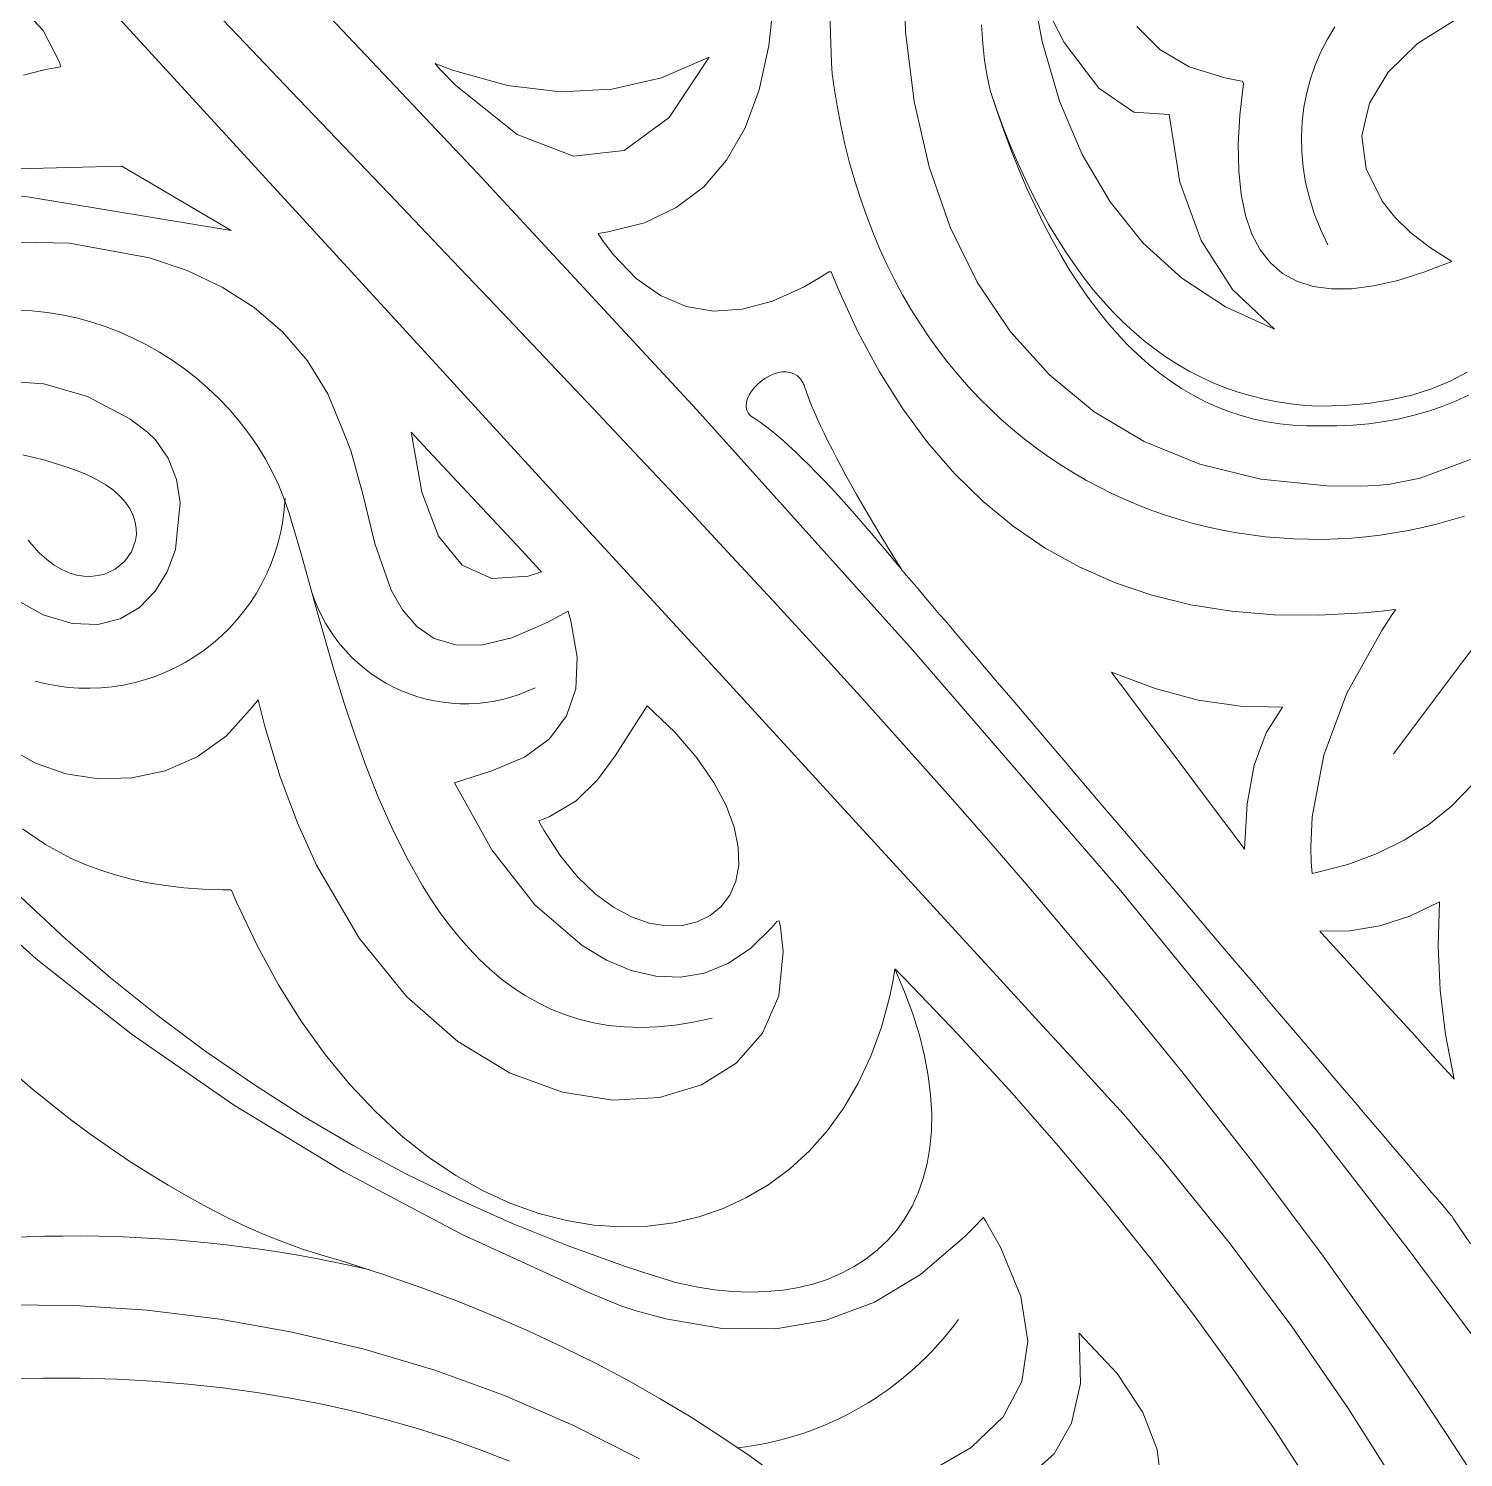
# Model space of a CAD drawing. Header units: inches. Extents: x 249 to 1192, y -18 to 440.
# Drawn here: x 614.3362 to 614.7164, y 265.314 to 265.6926 of the extents above; entities that cross this region are included whole.
import ezdxf

# ---------------------------------------------------------------- set-up
doc = ezdxf.new("R2010")
doc.units = ezdxf.units.IN
doc.header["$MEASUREMENT"] = 0
doc.layers.add('KACA', color=141, linetype='Continuous', lineweight=30)
doc.layers.add('KOLOM', color=5, linetype='Continuous')

# ---------------------------------------------------------------- blocks, each defined once
blk = doc.blocks.new('GORGA')
at = {"lineweight": 9}
for points in [[(366.96725, 150.24422), (366.96862, 150.23106), (366.97117, 150.21942), (366.97491, 150.20931), (366.97982, 150.20074), (366.9859, 150.19369), (366.99317, 150.18817), (367.00161, 150.18418), (367.01123, 150.18172), (367.01382, 150.18134), (367.01269, 150.17942), (367.00983, 150.17567), (367.0038, 150.16943), (366.99737, 150.16486), (366.99055, 150.16197), (366.98332, 150.16076), (366.9757, 150.16122), (366.96769, 150.16336), (366.95928, 150.16718), (366.95492, 150.16972), (366.95271, 150.17114), (366.95214, 150.17114), (366.95153, 150.16963), (366.95029, 150.16665), (366.94504, 150.15525), (366.93933, 150.14465), (366.93316, 150.13485), (366.92652, 150.12586), (366.91943, 150.11768), (366.91187, 150.1103), (366.90384, 150.10373), (366.89536, 150.09796), (366.88641, 150.093), (366.877, 150.08884), (366.86713, 150.08549), (366.85679, 150.08294), (366.84599, 150.0812), (366.83473, 150.08027), (366.82301, 150.08014), (366.81083, 150.08082), (366.80456, 150.08146), (366.80298, 150.08165), (366.80251, 150.08163), (366.80269, 150.08137), (366.80342, 150.08032), (366.80621, 150.07614), (366.81543, 150.05952), (366.82157, 150.04307), (366.82462, 150.02679), (366.82498, 150.01871), (366.82487, 150.01469), (366.82475, 150.01268), (366.8246, 150.01176), (366.82351, 150.01198), (366.81515, 150.01415), (366.80739, 150.01699), (366.80023, 150.02052), (366.79368, 150.02472), (366.78772, 150.0296), (366.78237, 150.03515)], [(366.87114, 150.23615), (366.86502, 150.23006), (366.85723, 150.22551), (366.84777, 150.22252), (366.84514, 150.22201), (366.84379, 150.2218), (366.8431, 150.2217), (366.84286, 150.22107), (366.8438, 150.21266), (366.84422, 150.20495), (366.84411, 150.19795), (366.84348, 150.19165), (366.84232, 150.18606), (366.84064, 150.18117), (366.83844, 150.17699), (366.83572, 150.17351), (366.83247, 150.17074), (366.8287, 150.16867), (366.8244, 150.1673), (366.81958, 150.16664), (366.81424, 150.16669), (366.80837, 150.16743), (366.80198, 150.16889), (366.79507, 150.17105), (366.78763, 150.17391), (366.79353, 150.17765), (366.79857, 150.18157), (366.80276, 150.18565), (366.80611, 150.18985), (366.81037, 150.19849), (366.81146, 150.20723), (366.80947, 150.21584), (366.80452, 150.22405), (366.7967, 150.23162), (366.78613, 150.2383)], [(366.78081, 150.12212), (366.79604, 150.11649), (366.8041, 150.11486), (366.8067, 150.11459), (366.81146, 150.1144), (366.82072, 150.11446), (366.83823, 150.11625), (366.85438, 150.12018), (366.86912, 150.12617), (366.88243, 150.13408), (366.89427, 150.14383), (366.90459, 150.1553), (366.91338, 150.16839), (366.92059, 150.18299), (366.92618, 150.19899), (366.93013, 150.21629), (366.9324, 150.23478), (366.93296, 150.25436)], [(367.14095, 150.23846), (367.05787, 150.14785), (367.01806, 150.10442), (366.99908, 150.08373), (366.98092, 150.06392), (366.96372, 150.04515), (366.94761, 150.02758), (366.93275, 150.01137), (366.91927, 149.99667), (366.90733, 149.98365), (366.89706, 149.97244), (366.88861, 149.96322), (366.88212, 149.95614), (366.87773, 149.95136), (366.87637, 149.94987), (366.87559, 149.94902), (366.87542, 149.94884), (366.87539, 149.94881), (366.87467, 149.94798), (366.87348, 149.94661), (366.8641, 149.9356), (366.84639, 149.91363), (366.83004, 149.89172), (366.81502, 149.86991), (366.8013, 149.84821)], [(367.32551, 149.85438), (367.31565, 149.86066), (367.31059, 149.86373), (367.30896, 149.86465), (367.30793, 149.86517), (367.29964, 149.86914), (367.28262, 149.87631), (367.26507, 149.88245), (367.24707, 149.88755), (367.22868, 149.8916), (367.20998, 149.8946), (367.19102, 149.89655), (367.17188, 149.89743), (367.15264, 149.89725), (367.13335, 149.89599), (367.11408, 149.89365), (367.09491, 149.89023), (367.07591, 149.88572), (367.05714, 149.88011), (367.03867, 149.87339), (367.02057, 149.86557), (367.00291, 149.85664)], [(366.96725, 150.24422), (366.96862, 150.23106), (366.97117, 150.21942), (366.97491, 150.20931), (366.97982, 150.20074), (366.9859, 150.19369), (366.99317, 150.18817), (367.00161, 150.18418), (367.01123, 150.18172), (367.01382, 150.18134), (367.01269, 150.17942), (367.00983, 150.17567), (367.0038, 150.16943), (366.99737, 150.16486), (366.99055, 150.16197), (366.98332, 150.16076), (366.9757, 150.16122), (366.96769, 150.16336), (366.95928, 150.16718), (366.95492, 150.16972), (366.95271, 150.17114), (366.95214, 150.17114), (366.95153, 150.16963), (366.95029, 150.16665), (366.94504, 150.15525), (366.93933, 150.14465), (366.93316, 150.13485), (366.92652, 150.12586), (366.91943, 150.11768), (366.91187, 150.1103), (366.90384, 150.10373), (366.89536, 150.09796), (366.88641, 150.093), (366.877, 150.08884), (366.86713, 150.08549), (366.85679, 150.08294), (366.84599, 150.0812), (366.83473, 150.08027), (366.82301, 150.08014), (366.81083, 150.08082), (366.80456, 150.08146), (366.80298, 150.08165), (366.80251, 150.08163), (366.80269, 150.08137), (366.80342, 150.08032), (366.80621, 150.07614), (366.81543, 150.05952), (366.82157, 150.04307), (366.82462, 150.02679), (366.82498, 150.01871), (366.82487, 150.01469), (366.82475, 150.01268), (366.8246, 150.01176), (366.82351, 150.01198), (366.81515, 150.01415), (366.80739, 150.01699), (366.80023, 150.02052), (366.79368, 150.02472), (366.78772, 150.0296), (366.78237, 150.03515)], [(366.87114, 150.23615), (366.86502, 150.23006), (366.85723, 150.22551), (366.84777, 150.22252), (366.84514, 150.22201), (366.84379, 150.2218), (366.8431, 150.2217), (366.84286, 150.22107), (366.8438, 150.21266), (366.84422, 150.20495), (366.84411, 150.19795), (366.84348, 150.19165), (366.84232, 150.18606), (366.84064, 150.18117), (366.83844, 150.17699), (366.83572, 150.17351), (366.83247, 150.17074), (366.8287, 150.16867), (366.8244, 150.1673), (366.81958, 150.16664), (366.81424, 150.16669), (366.80837, 150.16743), (366.80198, 150.16889), (366.79507, 150.17105), (366.78763, 150.17391), (366.79353, 150.17765), (366.79857, 150.18157), (366.80276, 150.18565), (366.80611, 150.18985), (366.81037, 150.19849), (366.81146, 150.20723), (366.80947, 150.21584), (366.80452, 150.22405), (366.7967, 150.23162), (366.78613, 150.2383)], [(366.78081, 150.12212), (366.79604, 150.11649), (366.8041, 150.11486), (366.8067, 150.11459), (366.81146, 150.1144), (366.82072, 150.11446), (366.83823, 150.11625), (366.85438, 150.12018), (366.86912, 150.12617), (366.88243, 150.13408), (366.89427, 150.14383), (366.90459, 150.1553), (366.91338, 150.16839), (366.92059, 150.18299), (366.92618, 150.19899), (366.93013, 150.21629), (366.9324, 150.23478), (366.93296, 150.25436)], [(367.14095, 150.23846), (367.05787, 150.14785), (367.01806, 150.10442), (366.99908, 150.08373), (366.98092, 150.06392), (366.96372, 150.04515), (366.94761, 150.02758), (366.93275, 150.01137), (366.91927, 149.99667), (366.90733, 149.98365), (366.89706, 149.97244), (366.88861, 149.96322), (366.88212, 149.95614), (366.87773, 149.95136), (366.87637, 149.94987), (366.87559, 149.94902), (366.87542, 149.94884), (366.87539, 149.94881), (366.87467, 149.94798), (366.87348, 149.94661), (366.8641, 149.9356), (366.84639, 149.91363), (366.83004, 149.89172), (366.81502, 149.86991), (366.8013, 149.84821)], [(367.32551, 149.85438), (367.31565, 149.86066), (367.31059, 149.86373), (367.30896, 149.86465), (367.30793, 149.86517), (367.29964, 149.86914), (367.28262, 149.87631), (367.26507, 149.88245), (367.24707, 149.88755), (367.22868, 149.8916), (367.20998, 149.8946), (367.19102, 149.89655), (367.17188, 149.89743), (367.15264, 149.89725), (367.13335, 149.89599), (367.11408, 149.89365), (367.09491, 149.89023), (367.07591, 149.88572), (367.05714, 149.88011), (367.03867, 149.87339), (367.02057, 149.86557), (367.00291, 149.85664)], [(366.92694, 149.85276), (366.91503, 149.85966), (366.90657, 149.8678), (366.90155, 149.87717), (366.89999, 149.88778), (366.90188, 149.89963), (366.90721, 149.91271), (366.91117, 149.91972), (366.91173, 149.92061), (366.91244, 149.91987), (366.91387, 149.91835), (366.91674, 149.91546), (366.92848, 149.90551), (366.94067, 149.89816), (366.95341, 149.89335), (366.96681, 149.89104), (366.98096, 149.89118), (366.99597, 149.89373), (367.00382, 149.89589), (367.00784, 149.89719), (367.01616, 149.90064), (367.04987, 149.91608), (367.08128, 149.93269), (367.1105, 149.95043), (367.13764, 149.96926), (367.16281, 149.98912), (367.18614, 150.00999)], [(367.17241, 150.14224), (367.16075, 150.14144), (367.14916, 150.13813), (367.13799, 150.13217), (367.13328, 150.12865), (367.13114, 150.1266), (367.12779, 150.12176), (367.12562, 150.11614), (367.1246, 150.11004), (367.12585, 150.09754), (367.12806, 150.09169), (367.13126, 150.0865), (367.13542, 150.08225), (367.1405, 150.07922), (367.14647, 150.07769), (367.15329, 150.07796), (367.16091, 150.08029), (367.16932, 150.08498)], [(367.17014, 150.04499), (367.16296, 150.04094), (367.1549, 150.03818), (367.14628, 150.03684), (367.13741, 150.03704), (367.12859, 150.03892), (367.12012, 150.04261), (367.11232, 150.04824), (367.10549, 150.05593), (367.10397, 150.05779), (367.10217, 150.05071), (367.09815, 150.03738), (367.09358, 150.02513), (367.08853, 150.01393), (367.07718, 149.99456), (367.06455, 149.97907), (367.05107, 149.96724), (367.03719, 149.95887), (367.02335, 149.95375), (367.01, 149.95166), (366.99757, 149.95239), (366.98651, 149.95574), (366.97727, 149.96148), (366.97027, 149.96942), (366.96598, 149.97935), (366.96482, 149.99104), (366.96556, 149.99748), (366.96589, 149.99915), (366.96647, 149.99905), (366.96783, 149.99741), (366.9735, 149.99186), (366.97946, 149.98787), (366.98567, 149.98536), (366.99206, 149.98426), (366.99856, 149.98451), (367.00512, 149.98603), (367.01166, 149.98876), (367.01814, 149.99262), (367.03062, 150.00347), (367.04205, 150.01802), (367.05194, 150.03572), (367.04207, 150.03893), (367.0334, 150.0426), (367.02679, 150.04745), (367.02226, 150.05348), (367.0198, 150.06069), (367.01941, 150.06908), (367.02109, 150.07865), (367.02184, 150.08123), (367.02716, 150.07833), (367.03676, 150.07419), (367.04489, 150.07227), (367.0517, 150.0723), (367.05734, 150.07403), (367.06195, 150.0772), (367.06568, 150.08156), (367.06868, 150.08685), (367.07305, 150.09921), (367.07623, 150.11221), (367.07939, 150.12381), (367.08141, 150.1289), (367.08549, 150.13884), (367.09087, 150.1476), (367.09743, 150.15519), (367.10503, 150.16168), (367.11353, 150.16709), (367.12281, 150.17147), (367.13272, 150.17485), (367.15395, 150.17878), (367.17614, 150.17921)], [(367.16612, 150.22324), (367.16064, 150.22466), (367.15778, 150.2252), (367.15631, 150.22543), (367.15652, 150.2265), (367.16096, 150.23512), (367.16752, 150.24212)], [(366.74644, 149.85161), (366.75696, 149.85869), (366.76715, 149.86912), (366.76964, 149.87227), (366.77089, 149.87392), (366.77151, 149.87477), (366.77185, 149.87525), (366.77325, 149.87719), (366.77605, 149.88106), (366.79921, 149.91222), (366.82359, 149.94369), (366.87546, 150.0072), (366.93053, 150.07102), (366.98767, 150.13455), (367.04575, 150.19722), (367.10365, 150.25844)], [(366.92694, 149.85276), (366.91503, 149.85966), (366.90657, 149.8678), (366.90155, 149.87717), (366.89999, 149.88778), (366.90188, 149.89963), (366.90721, 149.91271), (366.91117, 149.91972), (366.91173, 149.92061), (366.91244, 149.91987), (366.91387, 149.91835), (366.91674, 149.91546), (366.92848, 149.90551), (366.94067, 149.89816), (366.95341, 149.89335), (366.96681, 149.89104), (366.98096, 149.89118), (366.99597, 149.89373), (367.00382, 149.89589), (367.00784, 149.89719), (367.01616, 149.90064), (367.04987, 149.91608), (367.08128, 149.93269), (367.1105, 149.95043), (367.13764, 149.96926), (367.16281, 149.98912), (367.18614, 150.00999)], [(367.17241, 150.14224), (367.16075, 150.14144), (367.14916, 150.13813), (367.13799, 150.13217), (367.13328, 150.12865), (367.13114, 150.1266), (367.12779, 150.12176), (367.12562, 150.11614), (367.1246, 150.11004), (367.12585, 150.09754), (367.12806, 150.09169), (367.13126, 150.0865), (367.13542, 150.08225), (367.1405, 150.07922), (367.14647, 150.07769), (367.15329, 150.07796), (367.16091, 150.08029), (367.16932, 150.08498)], [(367.17014, 150.04499), (367.16296, 150.04094), (367.1549, 150.03818), (367.14628, 150.03684), (367.13741, 150.03704), (367.12859, 150.03892), (367.12012, 150.04261), (367.11232, 150.04824), (367.10549, 150.05593), (367.10397, 150.05779), (367.10217, 150.05071), (367.09815, 150.03738), (367.09358, 150.02513), (367.08853, 150.01393), (367.07718, 149.99456), (367.06455, 149.97907), (367.05107, 149.96724), (367.03719, 149.95887), (367.02335, 149.95375), (367.01, 149.95166), (366.99757, 149.95239), (366.98651, 149.95574), (366.97727, 149.96148), (366.97027, 149.96942), (366.96598, 149.97935), (366.96482, 149.99104), (366.96556, 149.99748), (366.96589, 149.99915), (366.96647, 149.99905), (366.96783, 149.99741), (366.9735, 149.99186), (366.97946, 149.98787), (366.98567, 149.98536), (366.99206, 149.98426), (366.99856, 149.98451), (367.00512, 149.98603), (367.01166, 149.98876), (367.01814, 149.99262), (367.03062, 150.00347), (367.04205, 150.01802), (367.05194, 150.03572), (367.04207, 150.03893), (367.0334, 150.0426), (367.02679, 150.04745), (367.02226, 150.05348), (367.0198, 150.06069), (367.01941, 150.06908), (367.02109, 150.07865), (367.02184, 150.08123), (367.02716, 150.07833), (367.03676, 150.07419), (367.04489, 150.07227), (367.0517, 150.0723), (367.05734, 150.07403), (367.06195, 150.0772), (367.06568, 150.08156), (367.06868, 150.08685), (367.07305, 150.09921), (367.07623, 150.11221), (367.07939, 150.12381), (367.08141, 150.1289), (367.08549, 150.13884), (367.09087, 150.1476), (367.09743, 150.15519), (367.10503, 150.16168), (367.11353, 150.16709), (367.12281, 150.17147), (367.13272, 150.17485), (367.15395, 150.17878), (367.17614, 150.17921)], [(367.16612, 150.22324), (367.16064, 150.22466), (367.15778, 150.2252), (367.15631, 150.22543), (367.15652, 150.2265), (367.16096, 150.23512), (367.16752, 150.24212)], [(366.74644, 149.85161), (366.75696, 149.85869), (366.76715, 149.86912), (366.76964, 149.87227), (366.77089, 149.87392), (366.77151, 149.87477), (366.77185, 149.87525), (366.77325, 149.87719), (366.77605, 149.88106), (366.79921, 149.91222), (366.82359, 149.94369), (366.87546, 150.0072), (366.93053, 150.07102), (366.98767, 150.13455), (367.04575, 150.19722), (367.10365, 150.25844)], [(366.77892, 149.84754), (366.78713, 149.8603), (366.79551, 149.87294), (366.80407, 149.88548), (366.82172, 149.9103), (366.84009, 149.93487), (366.8592, 149.95929), (366.87908, 149.98367), (366.89973, 150.00812), (366.91035, 150.0204), (366.92118, 150.03273), (366.93221, 150.04514), (366.94344, 150.05763), (366.95489, 150.07022), (366.96654, 150.08291), (366.9784, 150.09573), (366.99048, 150.10869), (367.00278, 150.1218), (367.0153, 150.13507), (367.02804, 150.14852), (367.041, 150.16215), (367.05419, 150.17599), (367.0676, 150.19005), (367.08125, 150.20434), (367.09513, 150.21887), (367.10924, 150.23366), (367.12359, 150.24872)], [(366.77892, 149.84754), (366.78713, 149.8603), (366.79551, 149.87294), (366.80407, 149.88548), (366.82172, 149.9103), (366.84009, 149.93487), (366.8592, 149.95929), (366.87908, 149.98367), (366.89973, 150.00812), (366.91035, 150.0204), (366.92118, 150.03273), (366.93221, 150.04514), (366.94344, 150.05763), (366.95489, 150.07022), (366.96654, 150.08291), (366.9784, 150.09573), (366.99048, 150.10869), (367.00278, 150.1218), (367.0153, 150.13507), (367.02804, 150.14852), (367.041, 150.16215), (367.05419, 150.17599), (367.0676, 150.19005), (367.08125, 150.20434), (367.09513, 150.21887), (367.10924, 150.23366), (367.12359, 150.24872)], [(366.95247, 150.24123), (366.95228, 150.23402), (366.95199, 150.22669), (366.9519, 150.22484), (366.95185, 150.22391), (366.95184, 150.22368), (366.95184, 150.22356), (366.95183, 150.22346), (366.95178, 150.22313), (366.9514, 150.22045), (366.95055, 150.21517), (366.94956, 150.21002), (366.94845, 150.20499), (366.94721, 150.20008), (366.94585, 150.19529), (366.94438, 150.19061), (366.94278, 150.18606), (366.94108, 150.18163), (366.93926, 150.17732), (366.93734, 150.17312), (366.93532, 150.16905), (366.93319, 150.16509), (366.93097, 150.16126), (366.92865, 150.15754), (366.92624, 150.15394), (366.92374, 150.15046), (366.92115, 150.1471), (366.91848, 150.14385), (366.91573, 150.14072), (366.91291, 150.13771), (366.91, 150.13482), (366.90703, 150.13205), (366.90399, 150.12939), (366.90088, 150.12685), (366.89771, 150.12443), (366.89448, 150.12212), (366.8912, 150.11993), (366.88786, 150.11786), (366.88446, 150.1159), (366.88102, 150.11406), (366.87754, 150.11233), (366.87401, 150.11072), (366.87045, 150.10923), (366.86684, 150.10785), (366.86321, 150.10659), (366.85954, 150.10544), (366.85585, 150.10441), (366.85213, 150.10349), (366.84839, 150.10269), (366.84463, 150.102), (366.84085, 150.10143), (366.83706, 150.10097), (366.83327, 150.10063), (366.82946, 150.1004), (366.82565, 150.10028), (366.82184, 150.10027), (366.81803, 150.10038), (366.81423, 150.10061), (366.81043, 150.10094), (366.80665, 150.10139), (366.80287, 150.10196), (366.79912, 150.10263), (366.79538, 150.10342), (366.79166, 150.10432), (366.78798, 150.10533), (366.78431, 150.10645)], [(366.8186, 150.23605), (366.82057, 150.2328), (366.8223, 150.22942), (366.82381, 150.22593), (366.82507, 150.22232), (366.82607, 150.21861), (366.82682, 150.21481), (366.8273, 150.21093), (366.8275, 150.20698), (366.82742, 150.20298), (366.82704, 150.19893), (366.82637, 150.19484), (366.82538, 150.19073), (366.82408, 150.1866), (366.82245, 150.18247), (366.82049, 150.17835)], [(366.95247, 150.24123), (366.95228, 150.23402), (366.95199, 150.22669), (366.9519, 150.22484), (366.95185, 150.22391), (366.95184, 150.22368), (366.95184, 150.22356), (366.95183, 150.22346), (366.95178, 150.22313), (366.9514, 150.22045), (366.95055, 150.21517), (366.94956, 150.21002), (366.94845, 150.20499), (366.94721, 150.20008), (366.94585, 150.19529), (366.94438, 150.19061), (366.94278, 150.18606), (366.94108, 150.18163), (366.93926, 150.17732), (366.93734, 150.17312), (366.93532, 150.16905), (366.93319, 150.16509), (366.93097, 150.16126), (366.92865, 150.15754), (366.92624, 150.15394), (366.92374, 150.15046), (366.92115, 150.1471), (366.91848, 150.14385), (366.91573, 150.14072), (366.91291, 150.13771), (366.91, 150.13482), (366.90703, 150.13205), (366.90399, 150.12939), (366.90088, 150.12685), (366.89771, 150.12443), (366.89448, 150.12212), (366.8912, 150.11993), (366.88786, 150.11786), (366.88446, 150.1159), (366.88102, 150.11406), (366.87754, 150.11233), (366.87401, 150.11072), (366.87045, 150.10923), (366.86684, 150.10785), (366.86321, 150.10659), (366.85954, 150.10544), (366.85585, 150.10441), (366.85213, 150.10349), (366.84839, 150.10269), (366.84463, 150.102), (366.84085, 150.10143), (366.83706, 150.10097), (366.83327, 150.10063), (366.82946, 150.1004), (366.82565, 150.10028), (366.82184, 150.10027), (366.81803, 150.10038), (366.81423, 150.10061), (366.81043, 150.10094), (366.80665, 150.10139), (366.80287, 150.10196), (366.79912, 150.10263), (366.79538, 150.10342), (366.79166, 150.10432), (366.78798, 150.10533), (366.78431, 150.10645)], [(366.8186, 150.23605), (366.82057, 150.2328), (366.8223, 150.22942), (366.82381, 150.22593), (366.82507, 150.22232), (366.82607, 150.21861), (366.82682, 150.21481), (366.8273, 150.21093), (366.8275, 150.20698), (366.82742, 150.20298), (366.82704, 150.19893), (366.82637, 150.19484), (366.82538, 150.19073), (366.82408, 150.1866), (366.82245, 150.18247), (366.82049, 150.17835)], [(366.91227, 150.2366), (366.91195, 150.23166), (366.91146, 150.22712), (366.9108, 150.22297), (366.91, 150.21922), (366.90816, 150.21367), (366.90626, 150.2083), (366.9043, 150.20311), (366.90229, 150.1981), (366.90022, 150.19327), (366.89809, 150.18862), (366.8959, 150.18415), (366.89366, 150.17985), (366.89136, 150.17573), (366.889, 150.17179), (366.88658, 150.16803), (366.88411, 150.16445), (366.88157, 150.16105), (366.87898, 150.15782), (366.87634, 150.15478), (366.87363, 150.15191), (366.87087, 150.14922), (366.86805, 150.14671), (366.86517, 150.14438), (366.86224, 150.14223), (366.85925, 150.14025), (366.8562, 150.13846), (366.85309, 150.13684), (366.84993, 150.1354), (366.8467, 150.13414), (366.84342, 150.13306), (366.84009, 150.13216), (366.83669, 150.13143), (366.83324, 150.13089), (366.82973, 150.13052), (366.82616, 150.13033), (366.82254, 150.13032), (366.81813, 150.13032), (366.81383, 150.13051), (366.80962, 150.1309), (366.80551, 150.13147), (366.80151, 150.13222), (366.79762, 150.13314), (366.79384, 150.13424), (366.79018, 150.1355), (366.78664, 150.13692), (366.78322, 150.13849)], [(366.7836, 150.14455), (366.78811, 150.14218), (366.79299, 150.14016), (366.79824, 150.13851), (366.80385, 150.13722), (366.80983, 150.1363), (366.81618, 150.13574), (366.82289, 150.13554), (366.82661, 150.13578), (366.83027, 150.13618), (366.83386, 150.13673), (366.83739, 150.13744), (366.84085, 150.13829), (366.84425, 150.1393), (366.84758, 150.14046), (366.85085, 150.14178), (366.85406, 150.14325), (366.8572, 150.14487), (366.86027, 150.14664), (366.86329, 150.14857), (366.86623, 150.15065), (366.86912, 150.15288), (366.87194, 150.15527), (366.87469, 150.1578), (366.87738, 150.1605), (366.88, 150.16334), (366.88257, 150.16634), (366.88506, 150.16949), (366.88749, 150.17279), (366.88986, 150.17625), (366.89217, 150.17986), (366.89441, 150.18362), (366.89658, 150.18753), (366.89869, 150.1916), (366.90074, 150.19582), (366.90272, 150.20019), (366.90463, 150.20472), (366.90649, 150.2094), (366.90828, 150.21423), (366.91, 150.21922)], [(366.91227, 150.2366), (366.91195, 150.23166), (366.91146, 150.22712), (366.9108, 150.22297), (366.91, 150.21922), (366.90816, 150.21367), (366.90626, 150.2083), (366.9043, 150.20311), (366.90229, 150.1981), (366.90022, 150.19327), (366.89809, 150.18862), (366.8959, 150.18415), (366.89366, 150.17985), (366.89136, 150.17573), (366.889, 150.17179), (366.88658, 150.16803), (366.88411, 150.16445), (366.88157, 150.16105), (366.87898, 150.15782), (366.87634, 150.15478), (366.87363, 150.15191), (366.87087, 150.14922), (366.86805, 150.14671), (366.86517, 150.14438), (366.86224, 150.14223), (366.85925, 150.14025), (366.8562, 150.13846), (366.85309, 150.13684), (366.84993, 150.1354), (366.8467, 150.13414), (366.84342, 150.13306), (366.84009, 150.13216), (366.83669, 150.13143), (366.83324, 150.13089), (366.82973, 150.13052), (366.82616, 150.13033), (366.82254, 150.13032), (366.81813, 150.13032), (366.81383, 150.13051), (366.80962, 150.1309), (366.80551, 150.13147), (366.80151, 150.13222), (366.79762, 150.13314), (366.79384, 150.13424), (366.79018, 150.1355), (366.78664, 150.13692), (366.78322, 150.13849)], [(366.7836, 150.14455), (366.78811, 150.14218), (366.79299, 150.14016), (366.79824, 150.13851), (366.80385, 150.13722), (366.80983, 150.1363), (366.81618, 150.13574), (366.82289, 150.13554), (366.82661, 150.13578), (366.83027, 150.13618), (366.83386, 150.13673), (366.83739, 150.13744), (366.84085, 150.13829), (366.84425, 150.1393), (366.84758, 150.14046), (366.85085, 150.14178), (366.85406, 150.14325), (366.8572, 150.14487), (366.86027, 150.14664), (366.86329, 150.14857), (366.86623, 150.15065), (366.86912, 150.15288), (366.87194, 150.15527), (366.87469, 150.1578), (366.87738, 150.1605), (366.88, 150.16334), (366.88257, 150.16634), (366.88506, 150.16949), (366.88749, 150.17279), (366.88986, 150.17625), (366.89217, 150.17986), (366.89441, 150.18362), (366.89658, 150.18753), (366.89869, 150.1916), (366.90074, 150.19582), (366.90272, 150.20019), (366.90463, 150.20472), (366.90649, 150.2094), (366.90828, 150.21423), (366.91, 150.21922)], [(366.98369, 149.97341), (366.98866, 149.97232), (366.99346, 149.97155), (366.9981, 149.97109), (367.00259, 149.97094), (367.00692, 149.97108), (367.0111, 149.9715), (367.01513, 149.9722), (367.01902, 149.97315), (367.02277, 149.97437), (367.02639, 149.97582), (367.02987, 149.97751), (367.03322, 149.97941), (367.03645, 149.98153), (367.03955, 149.98385), (367.04254, 149.98637), (367.0454, 149.98906), (367.04816, 149.99192), (367.05081, 149.99495), (367.05335, 149.99812), (367.05579, 150.00144), (367.05813, 150.00488), (367.06038, 150.00845), (367.06459, 150.0159), (367.06847, 150.0237), (367.07204, 150.03178), (367.07532, 150.04005), (367.07835, 150.04843), (367.08114, 150.05684), (367.08373, 150.0652), (367.08615, 150.07342), (367.08841, 150.08143), (367.09056, 150.08914), (367.09261, 150.09647), (367.0946, 150.10334), (367.09509, 150.10497), (367.09566, 150.1069), (367.09697, 150.11076), (367.0985, 150.11452), (367.10023, 150.11817), (367.10215, 150.12172), (367.10425, 150.12514), (367.10654, 150.12845), (367.10899, 150.13162), (367.1116, 150.13467), (367.11436, 150.13758), (367.11726, 150.14034), (367.12029, 150.14296), (367.12345, 150.14542), (367.12672, 150.14772), (367.1301, 150.14986), (367.13357, 150.15183), (367.13714, 150.15362), (367.14078, 150.15523), (367.1445, 150.15666), (367.14828, 150.15789), (367.15211, 150.15893), (367.15599, 150.15976), (367.1599, 150.16039), (367.16384, 150.1608), (367.16781, 150.16099)], [(367.17365, 149.96304), (367.16378, 149.95458), (367.15366, 149.94659), (367.14854, 149.94279), (367.14338, 149.93914), (367.1382, 149.93563), (367.13301, 149.93229), (367.12782, 149.92911), (367.12264, 149.92611), (367.11747, 149.92329), (367.11233, 149.92066), (367.10722, 149.91824), (367.10216, 149.91602), (367.09715, 149.91401), (367.09221, 149.91223), (367.08735, 149.91068), (367.08495, 149.91), (367.08435, 149.90984), (367.08313, 149.90947), (367.08057, 149.90868), (367.07047, 149.90542), (367.06058, 149.90196), (367.05091, 149.89831), (367.04145, 149.89448), (367.0322, 149.89046), (367.02318, 149.88626), (367.01436, 149.88187), (367.00577, 149.87731), (366.9974, 149.87257), (366.98924, 149.86766), (366.98131, 149.86258), (366.9736, 149.85732), (366.96611, 149.8519)], [(366.98369, 149.97341), (366.98866, 149.97232), (366.99346, 149.97155), (366.9981, 149.97109), (367.00259, 149.97094), (367.00692, 149.97108), (367.0111, 149.9715), (367.01513, 149.9722), (367.01902, 149.97315), (367.02277, 149.97437), (367.02639, 149.97582), (367.02987, 149.97751), (367.03322, 149.97941), (367.03645, 149.98153), (367.03955, 149.98385), (367.04254, 149.98637), (367.0454, 149.98906), (367.04816, 149.99192), (367.05081, 149.99495), (367.05335, 149.99812), (367.05579, 150.00144), (367.05813, 150.00488), (367.06038, 150.00845), (367.06459, 150.0159), (367.06847, 150.0237), (367.07204, 150.03178), (367.07532, 150.04005), (367.07835, 150.04843), (367.08114, 150.05684), (367.08373, 150.0652), (367.08615, 150.07342), (367.08841, 150.08143), (367.09056, 150.08914), (367.09261, 150.09647), (367.0946, 150.10334), (367.09509, 150.10497), (367.09566, 150.1069), (367.09697, 150.11076), (367.0985, 150.11452), (367.10023, 150.11817), (367.10215, 150.12172), (367.10425, 150.12514), (367.10654, 150.12845), (367.10899, 150.13162), (367.1116, 150.13467), (367.11436, 150.13758), (367.11726, 150.14034), (367.12029, 150.14296), (367.12345, 150.14542), (367.12672, 150.14772), (367.1301, 150.14986), (367.13357, 150.15183), (367.13714, 150.15362), (367.14078, 150.15523), (367.1445, 150.15666), (367.14828, 150.15789), (367.15211, 150.15893), (367.15599, 150.15976), (367.1599, 150.16039), (367.16384, 150.1608), (367.16781, 150.16099)], [(367.17365, 149.96304), (367.16378, 149.95458), (367.15366, 149.94659), (367.14854, 149.94279), (367.14338, 149.93914), (367.1382, 149.93563), (367.13301, 149.93229), (367.12782, 149.92911), (367.12264, 149.92611), (367.11747, 149.92329), (367.11233, 149.92066), (367.10722, 149.91824), (367.10216, 149.91602), (367.09715, 149.91401), (367.09221, 149.91223), (367.08735, 149.91068), (367.08495, 149.91), (367.08435, 149.90984), (367.08313, 149.90947), (367.08057, 149.90868), (367.07047, 149.90542), (367.06058, 149.90196), (367.05091, 149.89831), (367.04145, 149.89448), (367.0322, 149.89046), (367.02318, 149.88626), (367.01436, 149.88187), (367.00577, 149.87731), (366.9974, 149.87257), (366.98924, 149.86766), (366.98131, 149.86258), (366.9736, 149.85732), (366.96611, 149.8519)], [(366.78265, 149.91364), (366.78566, 149.918), (366.78719, 149.92026), (366.78757, 149.92084), (366.78767, 149.92098), (366.7877, 149.92103), (366.7877, 149.92103), (366.78773, 149.92106), (366.78787, 149.92122), (366.78812, 149.92152), (366.78848, 149.92195), (366.78896, 149.92251), (366.78954, 149.92319), (366.79023, 149.924), (366.79102, 149.92492), (366.7919, 149.92596), (366.79289, 149.92712), (366.79396, 149.92838), (366.79513, 149.92975), (366.79638, 149.93122), (366.79771, 149.93279), (366.79913, 149.93446), (366.80063, 149.93621), (366.8022, 149.93806), (366.80385, 149.94), (366.80556, 149.94201), (366.80735, 149.94411), (366.80919, 149.94628), (366.81111, 149.94852), (366.81307, 149.95084), (366.81718, 149.95566), (366.82149, 149.96072), (366.82597, 149.96599), (366.83062, 149.97145), (366.8354, 149.97706), (366.84029, 149.98281), (366.84527, 149.98867), (366.85032, 149.9946), (366.86054, 150.0066), (366.87075, 150.01859), (366.8758, 150.02453), (366.88078, 150.03038), (366.88567, 150.03613), (366.89045, 150.04174), (366.8951, 150.0472), (366.89958, 150.05247), (366.90389, 150.05753), (366.908, 150.06236), (366.90996, 150.06467), (366.91188, 150.06691), (366.91372, 150.06909), (366.91551, 150.07118), (366.91722, 150.0732), (366.91887, 150.07513), (366.92044, 150.07698), (366.92194, 150.07874), (366.92336, 150.0804), (366.92469, 150.08197), (366.92595, 150.08344), (366.92711, 150.08481), (366.92818, 150.08608), (366.92917, 150.08723), (366.93005, 150.08827), (366.93084, 150.0892), (366.93153, 150.09), (366.93211, 150.09069), (366.93259, 150.09125), (366.93295, 150.09168), (366.9332, 150.09197), (366.93334, 150.09214), (366.93337, 150.09216), (366.93337, 150.09217), (366.93342, 150.09223), (366.93358, 150.09242), (366.9342, 150.09318), (366.93666, 150.09616), (366.93907, 150.09903), (366.94141, 150.1018), (366.94369, 150.10445), (366.94592, 150.107), (366.94809, 150.10943), (366.95019, 150.11176), (366.95224, 150.11399), (366.95423, 150.1161), (366.95616, 150.11811), (366.95804, 150.12), (366.95985, 150.12179), (366.9616, 150.12347), (366.9633, 150.12505), (366.96494, 150.12651), (366.96651, 150.12787), (366.96803, 150.12912), (366.96949, 150.13026), (366.97089, 150.13129), (366.97224, 150.13222), (366.97352, 150.13303), (366.97414, 150.13383), (366.97451, 150.1347), (366.97464, 150.13562), (366.97456, 150.13659), (366.97429, 150.13757), (366.97384, 150.13855), (366.97323, 150.13952), (366.97249, 150.14045), (366.97163, 150.14134), (366.97068, 150.14216), (366.96965, 150.14289), (366.96857, 150.14352), (366.96745, 150.14403), (366.96631, 150.1444), (366.96518, 150.14462), (366.96407, 150.14466), (366.963, 150.14452), (366.962, 150.14417), (366.96107, 150.14359), (366.96025, 150.14277), (366.95955, 150.14169), (366.9594, 150.14138), (366.95931, 150.14114), (366.95919, 150.14077), (366.95866, 150.13924), (366.95805, 150.13762), (366.95738, 150.13593), (366.95664, 150.13416), (366.95583, 150.13231), (366.95495, 150.13038), (366.95399, 150.12838), (366.95297, 150.1263), (366.95188, 150.12414), (366.95072, 150.1219), (366.94949, 150.11959), (366.94819, 150.11719), (366.94683, 150.11472), (366.94539, 150.11218), (366.94388, 150.10955), (366.9423, 150.10685), (366.94065, 150.10407), (366.93894, 150.10121), (366.93715, 150.09827), (366.93529, 150.09526), (366.93337, 150.09217)], [(366.78265, 149.91364), (366.78566, 149.918), (366.78719, 149.92026), (366.78757, 149.92084), (366.78767, 149.92098), (366.7877, 149.92103), (366.7877, 149.92103), (366.78773, 149.92106), (366.78787, 149.92122), (366.78812, 149.92152), (366.78848, 149.92195), (366.78896, 149.92251), (366.78954, 149.92319), (366.79023, 149.924), (366.79102, 149.92492), (366.7919, 149.92596), (366.79289, 149.92712), (366.79396, 149.92838), (366.79513, 149.92975), (366.79638, 149.93122), (366.79771, 149.93279), (366.79913, 149.93446), (366.80063, 149.93621), (366.8022, 149.93806), (366.80385, 149.94), (366.80556, 149.94201), (366.80735, 149.94411), (366.80919, 149.94628), (366.81111, 149.94852), (366.81307, 149.95084), (366.81718, 149.95566), (366.82149, 149.96072), (366.82597, 149.96599), (366.83062, 149.97145), (366.8354, 149.97706), (366.84029, 149.98281), (366.84527, 149.98867), (366.85032, 149.9946), (366.86054, 150.0066), (366.87075, 150.01859), (366.8758, 150.02453), (366.88078, 150.03038), (366.88567, 150.03613), (366.89045, 150.04174), (366.8951, 150.0472), (366.89958, 150.05247), (366.90389, 150.05753), (366.908, 150.06236), (366.90996, 150.06467), (366.91188, 150.06691), (366.91372, 150.06909), (366.91551, 150.07118), (366.91722, 150.0732), (366.91887, 150.07513), (366.92044, 150.07698), (366.92194, 150.07874), (366.92336, 150.0804), (366.92469, 150.08197), (366.92595, 150.08344), (366.92711, 150.08481), (366.92818, 150.08608), (366.92917, 150.08723), (366.93005, 150.08827), (366.93084, 150.0892), (366.93153, 150.09), (366.93211, 150.09069), (366.93259, 150.09125), (366.93295, 150.09168), (366.9332, 150.09197), (366.93334, 150.09214), (366.93337, 150.09216), (366.93337, 150.09217), (366.93342, 150.09223), (366.93358, 150.09242), (366.9342, 150.09318), (366.93666, 150.09616), (366.93907, 150.09903), (366.94141, 150.1018), (366.94369, 150.10445), (366.94592, 150.107), (366.94809, 150.10943), (366.95019, 150.11176), (366.95224, 150.11399), (366.95423, 150.1161), (366.95616, 150.11811), (366.95804, 150.12), (366.95985, 150.12179), (366.9616, 150.12347), (366.9633, 150.12505), (366.96494, 150.12651), (366.96651, 150.12787), (366.96803, 150.12912), (366.96949, 150.13026), (366.97089, 150.13129), (366.97224, 150.13222), (366.97352, 150.13303), (366.97414, 150.13383), (366.97451, 150.1347), (366.97464, 150.13562), (366.97456, 150.13659), (366.97429, 150.13757), (366.97384, 150.13855), (366.97323, 150.13952), (366.97249, 150.14045), (366.97163, 150.14134), (366.97068, 150.14216), (366.96965, 150.14289), (366.96857, 150.14352), (366.96745, 150.14403), (366.96631, 150.1444), (366.96518, 150.14462), (366.96407, 150.14466), (366.963, 150.14452), (366.962, 150.14417), (366.96107, 150.14359), (366.96025, 150.14277), (366.95955, 150.14169), (366.9594, 150.14138), (366.95931, 150.14114), (366.95919, 150.14077), (366.95866, 150.13924), (366.95805, 150.13762), (366.95738, 150.13593), (366.95664, 150.13416), (366.95583, 150.13231), (366.95495, 150.13038), (366.95399, 150.12838), (366.95297, 150.1263), (366.95188, 150.12414), (366.95072, 150.1219), (366.94949, 150.11959), (366.94819, 150.11719), (366.94683, 150.11472), (366.94539, 150.11218), (366.94388, 150.10955), (366.9423, 150.10685), (366.94065, 150.10407), (366.93894, 150.10121), (366.93715, 150.09827), (366.93529, 150.09526), (366.93337, 150.09217)], [(366.8031, 150.04342), (366.7275, 150.14413)], [(366.8031, 150.04342), (366.7275, 150.14413)], [(367.03737, 149.85599), (367.04517, 149.85905), (367.05313, 149.8619), (367.06125, 149.86452), (367.06954, 149.86692), (367.07799, 149.86909), (367.0866, 149.87103), (367.09536, 149.87274), (367.10428, 149.87422), (367.11335, 149.87546), (367.12257, 149.87646), (367.13193, 149.87722), (367.14144, 149.87774), (367.15109, 149.87801), (367.16088, 149.87804), (367.1708, 149.87781)], [(366.82477, 149.84923), (366.83457, 149.86436), (366.84492, 149.87947), (366.85584, 149.89454), (366.8673, 149.90958), (366.8793, 149.92457), (366.89184, 149.9395), (366.90492, 149.95437), (366.91853, 149.96917), (366.93266, 149.98389), (366.93446, 149.98572), (366.93491, 149.98618), (366.93514, 149.98641), (366.93522, 149.98638), (366.93531, 149.98582), (366.93569, 149.9836), (366.93657, 149.97927), (366.93879, 149.97101), (366.94158, 149.96331), (366.94493, 149.95617), (366.94878, 149.94962), (366.95311, 149.94365), (366.95789, 149.93827), (366.96307, 149.93351), (366.96862, 149.92937), (366.97451, 149.92585), (366.9807, 149.92298), (366.98716, 149.92075), (366.99385, 149.91919), (367.00074, 149.9183), (367.0078, 149.91809), (367.01498, 149.91857), (367.02226, 149.91976), (367.0296, 149.92166), (367.03696, 149.92428), (367.04431, 149.92764), (367.05162, 149.93175), (367.05884, 149.9366), (367.06595, 149.94223), (367.07291, 149.94863), (367.07969, 149.95582), (367.08625, 149.9638), (367.09256, 149.9726), (367.09857, 149.98221), (367.10427, 149.99265), (367.1096, 150.00393), (367.11088, 150.00688), (367.11104, 150.00726), (367.1113, 150.00741), (367.11198, 150.00741), (367.11333, 150.00741), (367.1186, 150.00757), (367.12366, 150.00794), (367.12852, 150.00851), (367.13317, 150.00927), (367.13763, 150.01023), (367.14188, 150.01136), (367.14595, 150.01266), (367.14982, 150.01412), (367.15351, 150.01573), (367.16034, 150.01938), (367.16646, 150.02353)], [(367.16489, 150.10009), (367.16393, 150.09887), (367.16197, 150.09671), (367.15999, 150.09489), (367.158, 150.09341), (367.156, 150.09225), (367.15402, 150.09139), (367.15207, 150.09081), (367.15017, 150.0905), (367.14833, 150.09044), (367.14488, 150.091), (367.14185, 150.09237), (367.13935, 150.0944), (367.13751, 150.09697), (367.13644, 150.09994), (367.13623, 150.10154), (367.13626, 150.10318), (367.13654, 150.10486), (367.13709, 150.10656), (367.13792, 150.10825), (367.13905, 150.10993), (367.14049, 150.11158), (367.14225, 150.11318), (367.14436, 150.11471), (367.14682, 150.11616), (367.14966, 150.11751), (367.15122, 150.11815), (367.15433, 150.11928), (367.16051, 150.12122), (367.16634, 150.12264)], [(367.16689, 150.00547), (367.15513, 149.99454), (367.14309, 149.98411), (367.13076, 149.97419), (367.11814, 149.96478), (367.10524, 149.95587), (367.09205, 149.94747), (367.07857, 149.93957), (367.06481, 149.93219), (367.05076, 149.92531), (367.03642, 149.91894), (367.02179, 149.91307), (367.00688, 149.90771), (366.99931, 149.90523), (366.99551, 149.90403), (366.99359, 149.90344), (366.99289, 149.90326), (366.98789, 149.90221), (366.98301, 149.90145), (366.97826, 149.90099), (366.97364, 149.90083), (366.96917, 149.90095), (366.96485, 149.90136), (366.9607, 149.90206), (366.95673, 149.90303), (366.95294, 149.90427), (366.94936, 149.90579), (366.94598, 149.90757), (366.94282, 149.90961), (366.93989, 149.91191), (366.9372, 149.91446), (366.93475, 149.91726), (366.93257, 149.92031), (366.93066, 149.9236), (366.92903, 149.92712), (366.9277, 149.93088), (366.92666, 149.93487), (366.92594, 149.93909), (366.92554, 149.94352), (366.92547, 149.94817), (366.92575, 149.95304), (366.92638, 149.95811), (366.92737, 149.96339), (366.92874, 149.96887), (366.9305, 149.97455), (366.93265, 149.98042), (366.9352, 149.98648)], [(367.03737, 149.85599), (367.04517, 149.85905), (367.05313, 149.8619), (367.06125, 149.86452), (367.06954, 149.86692), (367.07799, 149.86909), (367.0866, 149.87103), (367.09536, 149.87274), (367.10428, 149.87422), (367.11335, 149.87546), (367.12257, 149.87646), (367.13193, 149.87722), (367.14144, 149.87774), (367.15109, 149.87801), (367.16088, 149.87804), (367.1708, 149.87781)], [(366.82477, 149.84923), (366.83457, 149.86436), (366.84492, 149.87947), (366.85584, 149.89454), (366.8673, 149.90958), (366.8793, 149.92457), (366.89184, 149.9395), (366.90492, 149.95437), (366.91853, 149.96917), (366.93266, 149.98389), (366.93446, 149.98572), (366.93491, 149.98618), (366.93514, 149.98641), (366.93522, 149.98638), (366.93531, 149.98582), (366.93569, 149.9836), (366.93657, 149.97927), (366.93879, 149.97101), (366.94158, 149.96331), (366.94493, 149.95617), (366.94878, 149.94962), (366.95311, 149.94365), (366.95789, 149.93827), (366.96307, 149.93351), (366.96862, 149.92937), (366.97451, 149.92585), (366.9807, 149.92298), (366.98716, 149.92075), (366.99385, 149.91919), (367.00074, 149.9183), (367.0078, 149.91809), (367.01498, 149.91857), (367.02226, 149.91976), (367.0296, 149.92166), (367.03696, 149.92428), (367.04431, 149.92764), (367.05162, 149.93175), (367.05884, 149.9366), (367.06595, 149.94223), (367.07291, 149.94863), (367.07969, 149.95582), (367.08625, 149.9638), (367.09256, 149.9726), (367.09857, 149.98221), (367.10427, 149.99265), (367.1096, 150.00393), (367.11088, 150.00688), (367.11104, 150.00726), (367.1113, 150.00741), (367.11198, 150.00741), (367.11333, 150.00741), (367.1186, 150.00757), (367.12366, 150.00794), (367.12852, 150.00851), (367.13317, 150.00927), (367.13763, 150.01023), (367.14188, 150.01136), (367.14595, 150.01266), (367.14982, 150.01412), (367.15351, 150.01573), (367.16034, 150.01938), (367.16646, 150.02353)], [(367.16489, 150.10009), (367.16393, 150.09887), (367.16197, 150.09671), (367.15999, 150.09489), (367.158, 150.09341), (367.156, 150.09225), (367.15402, 150.09139), (367.15207, 150.09081), (367.15017, 150.0905), (367.14833, 150.09044), (367.14488, 150.091), (367.14185, 150.09237), (367.13935, 150.0944), (367.13751, 150.09697), (367.13644, 150.09994), (367.13623, 150.10154), (367.13626, 150.10318), (367.13654, 150.10486), (367.13709, 150.10656), (367.13792, 150.10825), (367.13905, 150.10993), (367.14049, 150.11158), (367.14225, 150.11318), (367.14436, 150.11471), (367.14682, 150.11616), (367.14966, 150.11751), (367.15122, 150.11815), (367.15433, 150.11928), (367.16051, 150.12122), (367.16634, 150.12264)], [(367.16689, 150.00547), (367.15513, 149.99454), (367.14309, 149.98411), (367.13076, 149.97419), (367.11814, 149.96478), (367.10524, 149.95587), (367.09205, 149.94747), (367.07857, 149.93957), (367.06481, 149.93219), (367.05076, 149.92531), (367.03642, 149.91894), (367.02179, 149.91307), (367.00688, 149.90771), (366.99931, 149.90523), (366.99551, 149.90403), (366.99359, 149.90344), (366.99289, 149.90326), (366.98789, 149.90221), (366.98301, 149.90145), (366.97826, 149.90099), (366.97364, 149.90083), (366.96917, 149.90095), (366.96485, 149.90136), (366.9607, 149.90206), (366.95673, 149.90303), (366.95294, 149.90427), (366.94936, 149.90579), (366.94598, 149.90757), (366.94282, 149.90961), (366.93989, 149.91191), (366.9372, 149.91446), (366.93475, 149.91726), (366.93257, 149.92031), (366.93066, 149.9236), (366.92903, 149.92712), (366.9277, 149.93088), (366.92666, 149.93487), (366.92594, 149.93909), (366.92554, 149.94352), (366.92547, 149.94817), (366.92575, 149.95304), (366.92638, 149.95811), (366.92737, 149.96339), (366.92874, 149.96887), (366.9305, 149.97455), (366.93265, 149.98042), (366.9352, 149.98648)]]:
    blk.add_lwpolyline(points, dxfattribs=at)
for points in [[(366.89945, 150.2497), (366.89623, 150.23223), (366.89161, 150.2164), (366.8856, 150.20221), (366.8782, 150.18967), (366.8694, 150.17877), (366.85921, 150.16952), (366.84762, 150.1619), (366.83465, 150.15594), (366.84573, 150.16646), (366.85408, 150.17945), (366.85969, 150.1949), (366.86257, 150.21282), (366.87189, 150.21344), (366.88114, 150.2198), (366.89033, 150.23189), (366.89945, 150.2497)], [(366.89945, 150.2497), (366.89623, 150.23223), (366.89161, 150.2164), (366.8856, 150.20221), (366.8782, 150.18967), (366.8694, 150.17877), (366.85921, 150.16952), (366.84762, 150.1619), (366.83465, 150.15594), (366.84573, 150.16646), (366.85408, 150.17945), (366.85969, 150.1949), (366.86257, 150.21282), (366.87189, 150.21344), (366.88114, 150.2198), (366.89033, 150.23189), (366.89945, 150.2497)], [(366.98446, 150.228), (366.99501, 150.21204), (367.007, 150.20332), (367.02044, 150.20183), (367.03531, 150.20757), (367.05162, 150.22054), (367.05593, 150.22491), (367.05707, 150.22635), (367.05614, 150.22598), (367.05243, 150.22459), (367.03788, 150.22053), (367.02382, 150.21884), (367.01022, 150.21952), (366.99711, 150.22257), (366.98446, 150.228)], [(366.98446, 150.228), (366.99501, 150.21204), (367.007, 150.20332), (367.02044, 150.20183), (367.03531, 150.20757), (367.05162, 150.22054), (367.05593, 150.22491), (367.05707, 150.22635), (367.05614, 150.22598), (367.05243, 150.22459), (367.03788, 150.22053), (367.02382, 150.21884), (367.01022, 150.21952), (366.99711, 150.22257), (366.98446, 150.228)], [(367.11113, 150.18214), (367.16558, 150.19114), (367.17966, 150.19016), (367.18044, 150.19234), (367.1678, 150.19842), (367.14007, 150.19915), (367.11113, 150.18214)], [(367.11113, 150.18214), (367.16558, 150.19114), (367.17966, 150.19016), (367.18044, 150.19234), (367.1678, 150.19842), (367.14007, 150.19915), (367.11113, 150.18214)], [(367.06339, 150.12863), (367.06062, 150.11281), (367.05614, 150.10108), (367.04994, 150.09345), (367.04203, 150.08992), (367.0324, 150.09049), (367.02884, 150.09162), (367.0292, 150.09201), (367.03422, 150.09738), (367.05245, 150.11691), (367.0602, 150.12522), (367.06339, 150.12863)], [(367.06339, 150.12863), (367.06062, 150.11281), (367.05614, 150.10108), (367.04994, 150.09345), (367.04203, 150.08992), (367.0324, 150.09049), (367.02884, 150.09162), (367.0292, 150.09201), (367.03422, 150.09738), (367.05245, 150.11691), (367.0602, 150.12522), (367.06339, 150.12863)], [(366.83251, 150.0558), (366.83685, 150.04902), (366.83997, 150.04048), (366.84187, 150.03019), (366.84253, 150.01816), (366.84293, 150.01868), (366.84405, 150.02017), (366.84579, 150.02249), (366.84805, 150.02549), (366.8537, 150.03301), (366.86018, 150.04163), (366.86666, 150.05025), (366.87231, 150.05777), (366.87457, 150.06078), (366.87631, 150.06309), (366.87743, 150.06458), (366.87782, 150.06511), (366.86627, 150.06071), (366.85487, 150.0577), (366.84361, 150.05606), (366.83251, 150.0558)], [(366.83251, 150.0558), (366.83685, 150.04902), (366.83997, 150.04048), (366.84187, 150.03019), (366.84253, 150.01816), (366.84293, 150.01868), (366.84405, 150.02017), (366.84579, 150.02249), (366.84805, 150.02549), (366.8537, 150.03301), (366.86018, 150.04163), (366.86666, 150.05025), (366.87231, 150.05777), (366.87457, 150.06078), (366.87631, 150.06309), (366.87743, 150.06458), (366.87782, 150.06511), (366.86627, 150.06071), (366.85487, 150.0577), (366.84361, 150.05606), (366.83251, 150.0558)], [(367.00083, 150.0562), (366.99358, 150.04914), (366.98773, 150.04235), (366.98321, 150.03587), (366.97993, 150.02974), (366.97779, 150.02402), (366.97672, 150.01874), (366.97661, 150.01395), (366.9774, 150.00969), (366.97897, 150.00601), (366.98126, 150.00296), (366.98418, 150.00057), (366.98762, 149.9989), (366.99152, 149.99798), (366.99577, 149.99786), (367.0003, 149.99859), (367.00501, 150.00021), (367.00982, 150.00277), (367.01463, 150.0063), (367.01937, 150.01087), (367.02395, 150.01649), (367.02827, 150.02324), (367.0293, 150.0251), (367.02959, 150.02576), (367.02946, 150.0258), (367.02891, 150.02597), (367.02683, 150.02675), (367.01967, 150.03097), (367.01401, 150.03654), (367.00933, 150.04295), (367.00083, 150.0562)], [(367.00083, 150.0562), (366.99358, 150.04914), (366.98773, 150.04235), (366.98321, 150.03587), (366.97993, 150.02974), (366.97779, 150.02402), (366.97672, 150.01874), (366.97661, 150.01395), (366.9774, 150.00969), (366.97897, 150.00601), (366.98126, 150.00296), (366.98418, 150.00057), (366.98762, 149.9989), (366.99152, 149.99798), (366.99577, 149.99786), (367.0003, 149.99859), (367.00501, 150.00021), (367.00982, 150.00277), (367.01463, 150.0063), (367.01937, 150.01087), (367.02395, 150.01649), (367.02827, 150.02324), (367.0293, 150.0251), (367.02959, 150.02576), (367.02946, 150.0258), (367.02891, 150.02597), (367.02683, 150.02675), (367.01967, 150.03097), (367.01401, 150.03654), (367.00933, 150.04295), (367.00083, 150.0562)], [(366.79092, 150.00419), (366.79877, 150.00041), (366.80667, 149.99787), (366.81462, 149.99655), (366.82264, 149.99647), (366.82223, 149.99603), (366.8211, 149.99478), (366.81706, 149.99034), (366.81136, 149.98406), (366.80481, 149.97685), (366.79827, 149.96965), (366.79256, 149.96337), (366.78852, 149.95893), (366.78739, 149.95768), (366.78699, 149.95724), (366.78932, 149.96908), (366.79076, 149.98086), (366.79129, 149.99256), (366.79092, 150.00419)], [(366.79092, 150.00419), (366.79877, 150.00041), (366.80667, 149.99787), (366.81462, 149.99655), (366.82264, 149.99647), (366.82223, 149.99603), (366.8211, 149.99478), (366.81706, 149.99034), (366.81136, 149.98406), (366.80481, 149.97685), (366.79827, 149.96965), (366.79256, 149.96337), (366.78852, 149.95893), (366.78739, 149.95768), (366.78699, 149.95724), (366.78932, 149.96908), (366.79076, 149.98086), (366.79129, 149.99256), (366.79092, 150.00419)], [(366.88641, 149.88992), (366.87632, 149.87927), (366.8695, 149.86888), (366.86569, 149.85913), (366.86466, 149.85041), (366.86615, 149.8431), (366.86992, 149.8376), (366.87571, 149.83429), (366.88328, 149.83355), (366.89239, 149.83577), (366.90277, 149.84135), (366.90836, 149.84551), (366.9098, 149.84671), (366.9101, 149.84717), (366.90955, 149.84734), (366.90741, 149.84809), (366.89951, 149.8521), (366.89304, 149.85798), (366.88841, 149.86605), (366.88605, 149.8766), (366.88641, 149.88992)], [(366.88641, 149.88992), (366.87632, 149.87927), (366.8695, 149.86888), (366.86569, 149.85913), (366.86466, 149.85041), (366.86615, 149.8431), (366.86992, 149.8376), (366.87571, 149.83429), (366.88328, 149.83355), (366.89239, 149.83577), (366.90277, 149.84135), (366.90836, 149.84551), (366.9098, 149.84671), (366.9101, 149.84717), (366.90955, 149.84734), (366.90741, 149.84809), (366.89951, 149.8521), (366.89304, 149.85798), (366.88841, 149.86605), (366.88605, 149.8766), (366.88641, 149.88992)]]:
    blk.add_lwpolyline(points, close=True, dxfattribs=at)
for points in [[(367.16308, 150.06266, -0.482225), (367.09685, 150.11111)], [(367.16308, 150.06266, -0.482225), (367.09685, 150.11111)], [(367.03053, 150.06097, 0.45715), (367.08981, 150.08644)], [(367.03053, 150.06097, 0.45715), (367.08981, 150.08644)], [(367.07433, 149.9067, -0.112633), (367.22771, 149.9074, -0.071562), (367.36052, 149.85947)], [(367.07433, 149.9067, -0.112633), (367.22771, 149.9074, -0.071562), (367.36052, 149.85947)], [(366.91839, 149.89353, 0.210061), (366.977, 149.85956)], [(366.91839, 149.89353, 0.210061), (366.977, 149.85956)]]:
    blk.add_lwpolyline(points, format="xyb", dxfattribs=at)
blk = doc.blocks.new('tampak depan')
at = {"layer": 'KACA', "xscale": -1}
blk.add_blockref('GORGA', (1067.19087, 190.286), dxfattribs=at)

msp = doc.modelspace()

# ---------------------------------------------------------------- block references
at = {"layer": 'KOLOM'}
msp.add_blockref('tampak depan', (-85.68993, -74.82902), dxfattribs=at)

doc.saveas('drawing.dxf')
